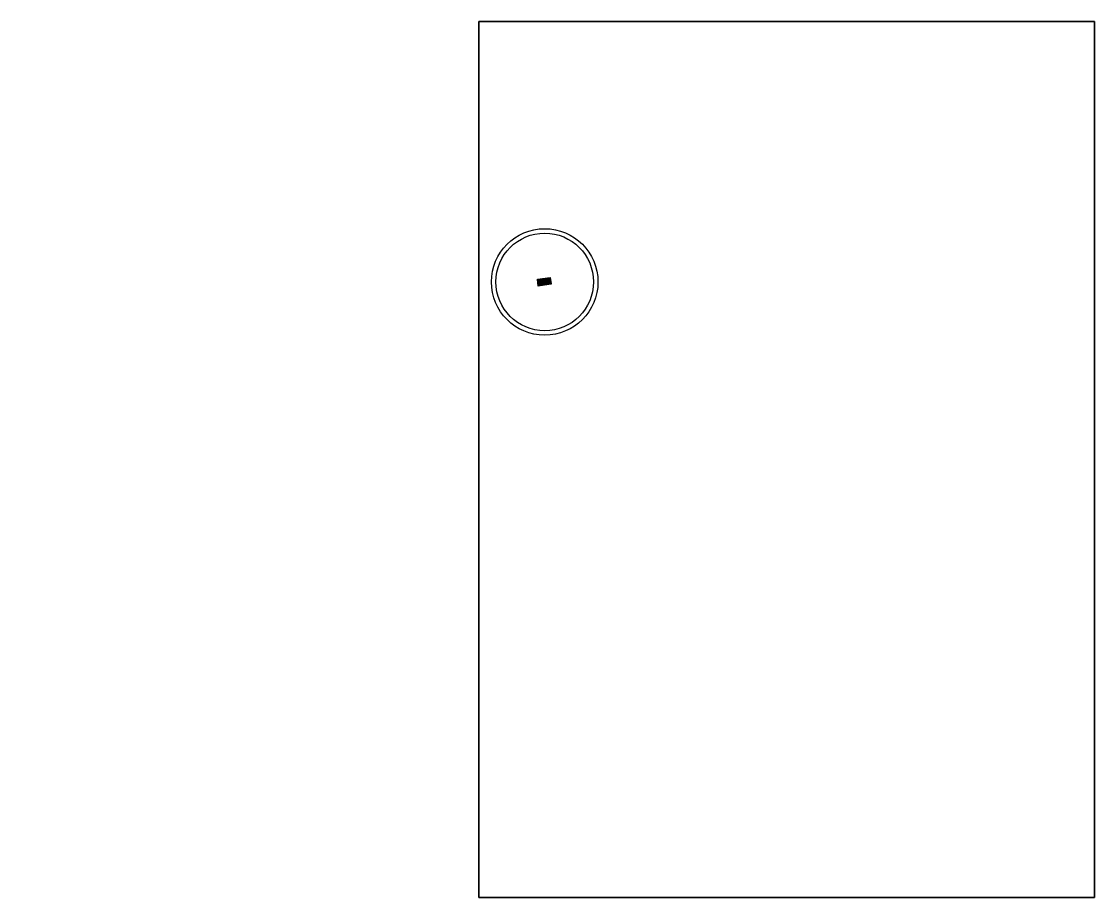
# Model space of a CAD drawing. Header units: millimetres. Extents: x 449.5 to 461.6, y 187.5 to 197.4.
import ezdxf

# ---------------------------------------------------------------- set-up
doc = ezdxf.new("R2010")
doc.units = ezdxf.units.MM
doc.layers.add('PDF_Imágenes', color=7, linetype='Continuous')
picture_1 = doc.add_image_def('image1.png', size_in_pixel=(3982, 5666))

msp = doc.modelspace()

# ---------------------------------------------------------------- hatches: boundary and pattern name
at = {"true_color": 0xed1f24}
h = msp.add_hatch(dxfattribs=at)
h.set_pattern_fill('ANGLE', color=240)
h.set_pattern_definition([(0, (0.014, -0.089), (0, 6.985), [5.08, -1.905]), (90, (0.014, -0.089), (-6.985, 4e-16), [5.08, -1.905])])
h.paths.add_polyline_path([(454.829, 194.423, 1), (456.029, 194.423, 1)])
h.paths.add_polyline_path([(455.979, 194.423, -1), (454.879, 194.423, -1)], flags=16)
at = {"true_color": 0xcd2027}
h = msp.add_hatch(dxfattribs=at)
h.set_pattern_fill('ANGLE', color=242)
h.set_pattern_definition([(0, (-2586.974, -1440.865), (0, 6.985), [5.08, -1.905]), (90, (-2586.974, -1440.865), (-6.985, 4e-16), [5.08, -1.905])])
h.paths.add_polyline_path([(449.608, 193.764), (449.611, 193.742), (450.702, 193.899), (450.699, 193.919), (450.621, 194.463), (450.602, 194.46), (449.533, 194.309), (449.536, 194.289)])
h.paths.add_polyline_path([(449.553, 194.291), (450.602, 194.441), (450.677, 193.916), (449.628, 193.767)], flags=16)
h = msp.add_hatch(color=242, dxfattribs=at)
h.dxf.hatch_style = 1
h.paths.add_polyline_path([(455.492, 194.473), (455.489, 194.473), (455.347, 194.453), (455.347, 194.45), (455.357, 194.38), (455.357, 194.377), (455.503, 194.398), (455.502, 194.401)])
h.paths.add_polyline_path([(455.489, 194.47), (455.499, 194.401), (455.36, 194.381), (455.35, 194.451)], flags=16)
h.paths.add_polyline_path([(455.489, 194.47), (455.499, 194.401), (455.36, 194.381), (455.351, 194.451)], flags=0)
at = {"true_color": 0xed1f24, "transparency": 33554610}
h = msp.add_hatch(color=240, dxfattribs=at)
h.dxf.hatch_style = 1
h.paths.add_polyline_path([(455.35, 194.451), (455.36, 194.381), (455.499, 194.401), (455.489, 194.47)])
at = {"true_color": 0xf27172, "transparency": 33554559}
h = msp.add_hatch(color=11, dxfattribs=at)
h.dxf.hatch_style = 1
h.paths.add_polyline_path([(455.499, 194.401), (455.489, 194.47), (455.351, 194.451), (455.36, 194.381)])

# ---------------------------------------------------------------- linework, layer by layer
for p, q in [((455.347, 194.453), (455.489, 194.473)), ((455.347, 194.45), (455.347, 194.453)), ((455.357, 194.38), (455.347, 194.45)), ((455.489, 194.47), (455.35, 194.451)), ((455.35, 194.451), (455.36, 194.381)), ((455.351, 194.451), (455.489, 194.47)), ((455.489, 194.47), (455.351, 194.451)), ((455.351, 194.451), (455.36, 194.381)), ((455.489, 194.473), (455.492, 194.473)), ((455.492, 194.473), (455.489, 194.473)), ((455.495, 194.432), (455.489, 194.47)), ((455.489, 194.47), (455.499, 194.401)), ((455.499, 194.401), (455.489, 194.47)), ((455.492, 194.473), (455.502, 194.401)), ((455.503, 194.398), (455.357, 194.377)), ((455.357, 194.377), (455.357, 194.38)), ((455.36, 194.381), (455.499, 194.401)), ((455.36, 194.381), (455.499, 194.401)), ((455.502, 194.401), (455.503, 194.398))]:
    msp.add_line(p, q)
for radius in [0.6, 0.55]:
    msp.add_circle((455.429, 194.423), radius)

# ---------------------------------------------------------------- pictures from other files: only their frames are drawn
at = {"layer": 'PDF_Imágenes', "color": 7, "lineweight": 35}
image = msp.add_image(picture_1, insert=(454.685, 187.484), size_in_units=(6.94, 9.875), dxfattribs=at)
image.dxf.flags = 15

doc.saveas('drawing.dxf')
